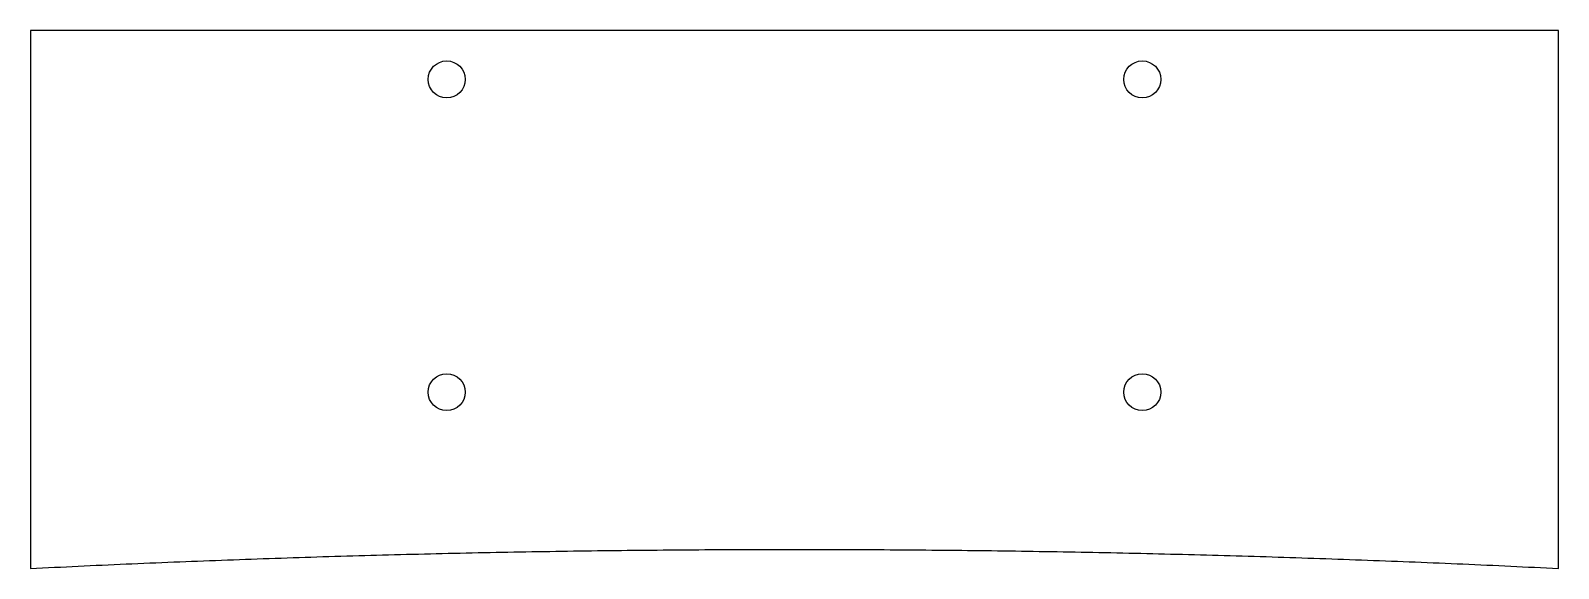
# Model space of a CAD drawing. Header units: millimetres. Extents: x 429 to 987, y -22 to 175.
import ezdxf

# ---------------------------------------------------------------- set-up
doc = ezdxf.new("R2010")
doc.units = ezdxf.units.MM

msp = doc.modelspace()

# ---------------------------------------------------------------- linework, layer by layer
at = {"color": 7, "linetype": 'Continuous', "lineweight": 25}
for p, q in [((986.95, 175), (429.05, 175)), ((429.05, 175), (429.05, -21.57)), ((986.95, -21.57), (986.95, 175))]:
    msp.add_line(p, q, dxfattribs=at)
for centre in [(581, 157.15), (835, 157.15), (581, 42.85), (835, 42.85)]:
    msp.add_circle(centre, 6.75, dxfattribs=at)
msp.add_open_spline([(429.05, -21.57), (568.45, -14.6), (708, -14.6), (847.55, -14.6), (986.95, -21.57)], degree=2, knots=[0.3034275, 0.3034275, 0.3034275, 0.5, 0.5, 0.6965722, 0.6965722, 0.6965722], dxfattribs=at)

doc.saveas('drawing.dxf')
